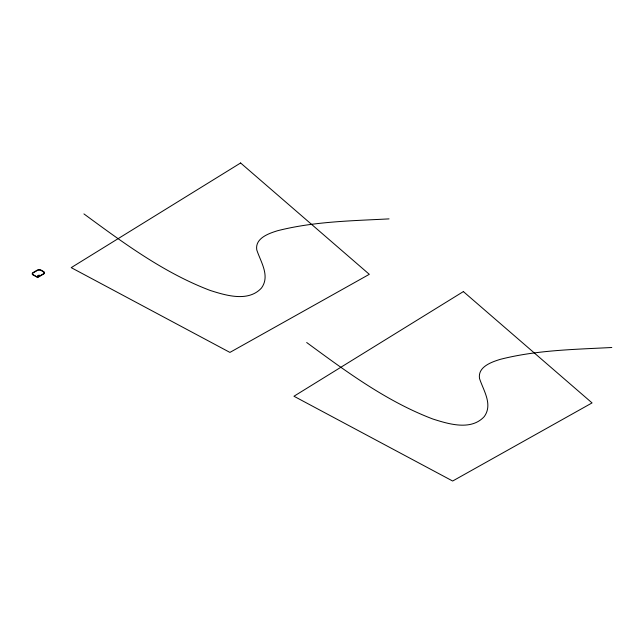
<?xml version="1.0" encoding="UTF-8"?>
<svg xmlns="http://www.w3.org/2000/svg" width="644" height="644" viewBox="0 0 644 644"><rect width="100%" height="100%" fill="white"/><g stroke="black" fill="none" stroke-linecap="round" stroke-linejoin="round"><path stroke-width="0.97" d="M37.183 277.443L43.559 273.716A2.826 1.626 0 0 0 43.969 273.128L43.905 272.315A2.665 1.538 0 0 0 43.551 271.889L40.757 270.279A2.648 1.53 0 0 0 40.025 270.078L39.485 270.021A3.027 1.747 0 0 0 38.632 270.045L38.366 270.078A2.616 1.513 0 0 0 37.634 270.279L33.102 272.895A2.656 1.53 0 0 0 32.691 273.475L32.691 274.127A2.681 1.546 0 0 0 33.11 274.698L36.941 276.952L32.586 274.682A3.075 1.771 0 0 1 32.264 274.175L32.256 273.426A3.059 1.763 0 0 1 32.739 272.758L37.392 270.069A3.043 1.755 0 0 1 38.543 269.796A3.47 2.004 0 0 1 39.526 269.772L40.153 269.836A3.059 1.771 0 0 1 40.999 270.069L43.913 271.752A3.027 1.747 0 0 1 44.315 272.243L44.315 273.354A3.156 1.819 0 0 1 43.929 273.853L37.489 277.62M389.048 218.888C351.769 220.852 313.902 221.447 277.532 230.737C268.765 233.45 254.911 238.224 256.763 249.872C260.643 261.867 270.335 275.809 261.48 288.021C248.351 302.302 226.084 295.499 210.186 290.444C163.866 272.871 123.551 242.997 83.929 213.913M611.8 347.494C574.52 349.459 536.653 350.046 500.283 359.344C491.517 362.057 477.655 366.822 479.514 378.471C483.394 390.465 493.087 404.408 484.232 416.62C471.094 430.908 448.836 424.098 432.937 419.043C386.617 401.47 346.295 371.604 306.681 342.519M240.614 162.98L71.21 267.638L229.916 352.413L369.31 274.32L240.614 162.98M463.366 291.587L293.954 396.245L452.66 481.02L592.053 402.919L463.366 291.587M37.28 276.171L37.787 276.469L37.28 276.171M38.117 275.688L38.624 275.978L38.117 275.688M38.962 275.197L39.469 275.495L38.962 275.197"/></g></svg>
